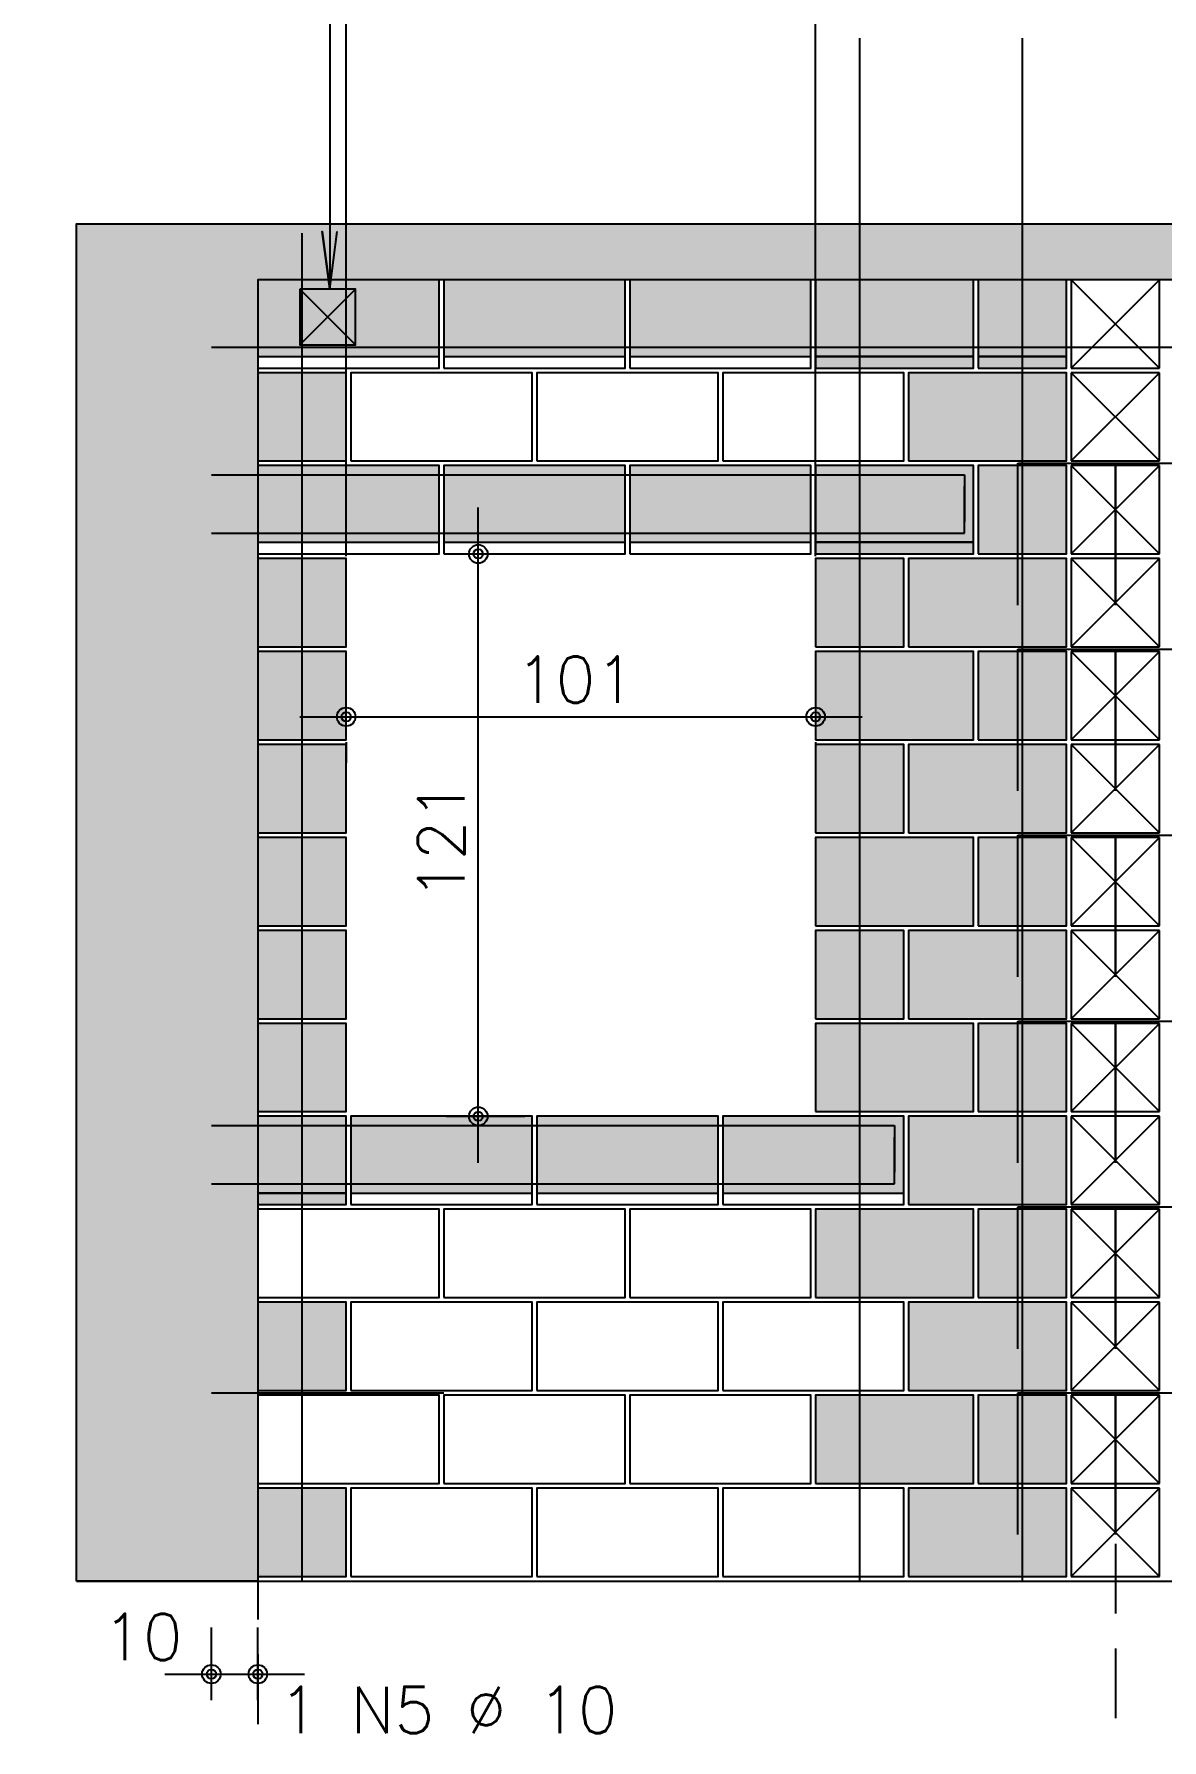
# Model space of a CAD drawing. Extents: x -1.9 to 86, y -1.6 to 60.9.
# Drawn here: x 6.39 to 11.24, y 46.95 to 54.29 of the extents above; entities that cross this region are included whole.
import ezdxf

# ---------------------------------------------------------------- set-up
doc = ezdxf.new("R2010")
doc.units = 0
doc.header["$MEASUREMENT"] = 0
doc.linetypes.add('ESTILO_TQS_0001', pattern=[0.45, 0.3, -0.15])
for name, color, linetype in [('PENA_01', 1, 'CONTINUOUS'), ('PENA_02', 2, 'CONTINUOUS'), ('PENA_03', 3, 'CONTINUOUS'), ('PENA_05', 5, 'CONTINUOUS'), ('PENA_09', 254, 'CONTINUOUS'), ('PENA_11', 252, 'CONTINUOUS'), ('PENA_21', 100, 'CONTINUOUS'), ('PENA_23', 50, 'CONTINUOUS')]:
    doc.layers.add(name, color=color, linetype=linetype)
doc.styles.get("Standard").update_dxf_attribs({"font": 'ROMANS.SHX'})

msp = doc.modelspace()

# ---------------------------------------------------------------- linework, layer by layer
at = {"layer": 'PENA_01', "linetype": 'Continuous'}
for p, q in [((7.73153, 52.047139), (7.73153, 55.520679)), ((9.75153, 52.047139), (9.75153, 55.520679)), ((7.531493, 53.197139), (7.771493, 52.957139)), ((7.771493, 53.197139), (7.531493, 52.957139)), ((7.35153, 52.907139), (8.13153, 52.907139)), ((8.15153, 52.907139), (8.93153, 52.907139)), ((8.95153, 52.907139), (9.73153, 52.907139)), ((9.75153, 52.907139), (10.43153, 52.907139)), ((10.45153, 52.907139), (10.83153, 52.907139)), ((8.299909, 49.437139), (8.299909, 52.257139)), ((7.35153, 52.107139), (8.13153, 52.107139)), ((8.15153, 52.107139), (8.93153, 52.107139)), ((8.33153, 52.057139), (8.499909, 52.057139)), ((8.95153, 52.107139), (9.73153, 52.107139)), ((9.75153, 52.107139), (10.43153, 52.107139)), ((7.53153, 51.356376), (9.95153, 51.356376)), ((7.73153, 51.247139), (7.73153, 51.156376)), ((9.75153, 51.247139), (9.75153, 51.156376)), ((8.162199, 49.637139), (8.499909, 49.637139)), ((7.35153, 49.307139), (7.73153, 49.307139)), ((7.75153, 49.307139), (8.53153, 49.307139)), ((8.55153, 49.307139), (9.33153, 49.307139)), ((9.35153, 49.307139), (10.13153, 49.307139)), ((7.15153, 47.125016), (7.15153, 47.436786)), ((7.35153, 47.125016), (7.35153, 47.436786)), ((6.95153, 47.236786), (7.55153, 47.236786))]:
    msp.add_line(p, q, dxfattribs=at)
at = {"layer": 'PENA_01', "linetype": 'ESTILO_TQS_0001'}
for p, q in [((7.35153, 52.272139), (7.35153, 42.261839)), ((11.04153, 48.247139), (11.04153, 38.118991))]:
    msp.add_line(p, q, dxfattribs=at)
at = {"layer": 'PENA_01', "linetype": 'Continuous'}
msp.add_lwpolyline([(7.531493, 53.197139), (7.531493, 52.957139), (7.771493, 52.957139), (7.771493, 53.197139), (7.531493, 53.197139)], dxfattribs=at)
at = {"layer": 'PENA_02', "linetype": 'Continuous'}
for p, q in [((11.23153, 53.237139), (10.85153, 53.237139)), ((10.85153, 53.237139), (10.85153, 52.857139)), ((11.23153, 52.857139), (11.23153, 53.237139)), ((10.85153, 52.857139), (11.23153, 52.857139)), ((11.23153, 52.837139), (10.85153, 52.837139)), ((10.85153, 52.837139), (10.85153, 52.457139)), ((11.23153, 52.457139), (11.23153, 52.837139)), ((10.85153, 52.457139), (11.23153, 52.457139)), ((11.23153, 52.437139), (10.85153, 52.437139)), ((10.85153, 52.437139), (10.85153, 52.057139)), ((11.23153, 52.057139), (11.23153, 52.437139)), ((10.85153, 52.057139), (11.23153, 52.057139)), ((11.23153, 52.037139), (10.85153, 52.037139)), ((10.85153, 52.037139), (10.85153, 51.657139)), ((11.23153, 51.657139), (11.23153, 52.037139)), ((10.85153, 51.657139), (11.23153, 51.657139)), ((11.23153, 51.637139), (10.85153, 51.637139)), ((10.85153, 51.637139), (10.85153, 51.257139)), ((11.23153, 51.257139), (11.23153, 51.637139)), ((10.85153, 51.257139), (11.23153, 51.257139)), ((11.23153, 51.237139), (10.85153, 51.237139)), ((10.85153, 51.237139), (10.85153, 50.857139)), ((11.23153, 50.857139), (11.23153, 51.237139)), ((10.85153, 50.857139), (11.23153, 50.857139)), ((11.23153, 50.837139), (10.85153, 50.837139)), ((10.85153, 50.837139), (10.85153, 50.457139)), ((11.23153, 50.457139), (11.23153, 50.837139)), ((10.85153, 50.457139), (11.23153, 50.457139)), ((11.23153, 50.437139), (10.85153, 50.437139)), ((10.85153, 50.437139), (10.85153, 50.057139)), ((11.23153, 50.057139), (11.23153, 50.437139)), ((10.85153, 50.057139), (11.23153, 50.057139)), ((11.23153, 50.037139), (10.85153, 50.037139)), ((10.85153, 50.037139), (10.85153, 49.657139)), ((11.23153, 49.657139), (11.23153, 50.037139)), ((10.85153, 49.657139), (11.23153, 49.657139)), ((11.23153, 49.637139), (10.85153, 49.637139)), ((10.85153, 49.637139), (10.85153, 49.257139)), ((11.23153, 49.257139), (11.23153, 49.637139)), ((10.85153, 49.257139), (11.23153, 49.257139)), ((11.23153, 49.237139), (10.85153, 49.237139)), ((10.85153, 49.237139), (10.85153, 48.857139)), ((11.23153, 48.857139), (11.23153, 49.237139)), ((10.85153, 48.857139), (11.23153, 48.857139)), ((11.23153, 48.837139), (10.85153, 48.837139)), ((10.85153, 48.837139), (10.85153, 48.457139)), ((11.23153, 48.457139), (11.23153, 48.837139)), ((10.85153, 48.457139), (11.23153, 48.457139)), ((11.23153, 48.437139), (10.85153, 48.437139)), ((10.85153, 48.437139), (10.85153, 48.057139)), ((11.23153, 48.057139), (11.23153, 48.437139)), ((10.85153, 48.057139), (11.23153, 48.057139)), ((11.23153, 48.037139), (10.85153, 48.037139)), ((10.85153, 48.037139), (10.85153, 47.657139)), ((11.23153, 47.657139), (11.23153, 48.037139)), ((10.85153, 47.657139), (11.23153, 47.657139)), ((6.57153, 47.637139), (21.93153, 47.637139))]:
    msp.add_line(p, q, dxfattribs=at)
for points in [[(6.57153, 47.637139), (6.57153, 53.477139), (21.93153, 53.477139), (21.93153, 53.237139), (7.35153, 53.237139), (7.35153, 47.637139), (6.57153, 47.637139)], [(7.35153, 52.857139), (8.13153, 52.857139), (8.13153, 53.237139), (7.35153, 53.237139), (7.35153, 52.857139)], [(8.15153, 52.857139), (8.93153, 52.857139), (8.93153, 53.237139), (8.15153, 53.237139), (8.15153, 52.857139)], [(8.95153, 52.857139), (9.73153, 52.857139), (9.73153, 53.237139), (8.95153, 53.237139), (8.95153, 52.857139)], [(9.75153, 52.857139), (10.43153, 52.857139), (10.43153, 53.237139), (9.75153, 53.237139), (9.75153, 52.857139)], [(10.45153, 52.857139), (10.83153, 52.857139), (10.83153, 53.237139), (10.45153, 53.237139), (10.45153, 52.857139)], [(7.35153, 52.457139), (7.73153, 52.457139), (7.73153, 52.837139), (7.35153, 52.837139), (7.35153, 52.457139)], [(7.75153, 52.457139), (8.53153, 52.457139), (8.53153, 52.837139), (7.75153, 52.837139), (7.75153, 52.457139)], [(8.55153, 52.457139), (9.33153, 52.457139), (9.33153, 52.837139), (8.55153, 52.837139), (8.55153, 52.457139)], [(9.35153, 52.457139), (10.13153, 52.457139), (10.13153, 52.837139), (9.35153, 52.837139), (9.35153, 52.457139)], [(10.15153, 52.457139), (10.83153, 52.457139), (10.83153, 52.837139), (10.15153, 52.837139), (10.15153, 52.457139)], [(7.35153, 52.057139), (8.13153, 52.057139), (8.13153, 52.437139), (7.35153, 52.437139), (7.35153, 52.057139)], [(8.15153, 52.057139), (8.93153, 52.057139), (8.93153, 52.437139), (8.15153, 52.437139), (8.15153, 52.057139)], [(8.95153, 52.057139), (9.73153, 52.057139), (9.73153, 52.437139), (8.95153, 52.437139), (8.95153, 52.057139)], [(9.75153, 52.057139), (10.43153, 52.057139), (10.43153, 52.437139), (9.75153, 52.437139), (9.75153, 52.057139)], [(10.45153, 52.057139), (10.83153, 52.057139), (10.83153, 52.437139), (10.45153, 52.437139), (10.45153, 52.057139)], [(7.35153, 51.657139), (7.73153, 51.657139), (7.73153, 52.037139), (7.35153, 52.037139), (7.35153, 51.657139)], [(9.75153, 51.657139), (10.13153, 51.657139), (10.13153, 52.037139), (9.75153, 52.037139), (9.75153, 51.657139)], [(10.15153, 51.657139), (10.83153, 51.657139), (10.83153, 52.037139), (10.15153, 52.037139), (10.15153, 51.657139)], [(7.35153, 51.257139), (7.73153, 51.257139), (7.73153, 51.637139), (7.35153, 51.637139), (7.35153, 51.257139)], [(9.75153, 51.257139), (10.43153, 51.257139), (10.43153, 51.637139), (9.75153, 51.637139), (9.75153, 51.257139)], [(10.45153, 51.257139), (10.83153, 51.257139), (10.83153, 51.637139), (10.45153, 51.637139), (10.45153, 51.257139)], [(7.35153, 50.857139), (7.73153, 50.857139), (7.73153, 51.237139), (7.35153, 51.237139), (7.35153, 50.857139)], [(9.75153, 50.857139), (10.13153, 50.857139), (10.13153, 51.237139), (9.75153, 51.237139), (9.75153, 50.857139)], [(10.15153, 50.857139), (10.83153, 50.857139), (10.83153, 51.237139), (10.15153, 51.237139), (10.15153, 50.857139)], [(7.35153, 50.457139), (7.73153, 50.457139), (7.73153, 50.837139), (7.35153, 50.837139), (7.35153, 50.457139)], [(9.75153, 50.457139), (10.43153, 50.457139), (10.43153, 50.837139), (9.75153, 50.837139), (9.75153, 50.457139)], [(10.45153, 50.457139), (10.83153, 50.457139), (10.83153, 50.837139), (10.45153, 50.837139), (10.45153, 50.457139)], [(7.35153, 50.057139), (7.73153, 50.057139), (7.73153, 50.437139), (7.35153, 50.437139), (7.35153, 50.057139)], [(9.75153, 50.057139), (10.13153, 50.057139), (10.13153, 50.437139), (9.75153, 50.437139), (9.75153, 50.057139)], [(10.15153, 50.057139), (10.83153, 50.057139), (10.83153, 50.437139), (10.15153, 50.437139), (10.15153, 50.057139)], [(7.35153, 49.657139), (7.73153, 49.657139), (7.73153, 50.037139), (7.35153, 50.037139), (7.35153, 49.657139)], [(9.75153, 49.657139), (10.43153, 49.657139), (10.43153, 50.037139), (9.75153, 50.037139), (9.75153, 49.657139)], [(10.45153, 49.657139), (10.83153, 49.657139), (10.83153, 50.037139), (10.45153, 50.037139), (10.45153, 49.657139)], [(7.35153, 49.257139), (7.73153, 49.257139), (7.73153, 49.637139), (7.35153, 49.637139), (7.35153, 49.257139)], [(7.75153, 49.257139), (8.53153, 49.257139), (8.53153, 49.637139), (7.75153, 49.637139), (7.75153, 49.257139)], [(8.55153, 49.257139), (9.33153, 49.257139), (9.33153, 49.637139), (8.55153, 49.637139), (8.55153, 49.257139)], [(9.35153, 49.257139), (10.13153, 49.257139), (10.13153, 49.637139), (9.35153, 49.637139), (9.35153, 49.257139)], [(10.15153, 49.257139), (10.83153, 49.257139), (10.83153, 49.637139), (10.15153, 49.637139), (10.15153, 49.257139)], [(7.35153, 48.857139), (8.13153, 48.857139), (8.13153, 49.237139), (7.35153, 49.237139), (7.35153, 48.857139)], [(8.15153, 48.857139), (8.93153, 48.857139), (8.93153, 49.237139), (8.15153, 49.237139), (8.15153, 48.857139)], [(8.95153, 48.857139), (9.73153, 48.857139), (9.73153, 49.237139), (8.95153, 49.237139), (8.95153, 48.857139)], [(9.75153, 48.857139), (10.43153, 48.857139), (10.43153, 49.237139), (9.75153, 49.237139), (9.75153, 48.857139)], [(10.45153, 48.857139), (10.83153, 48.857139), (10.83153, 49.237139), (10.45153, 49.237139), (10.45153, 48.857139)], [(7.35153, 48.457139), (7.73153, 48.457139), (7.73153, 48.837139), (7.35153, 48.837139), (7.35153, 48.457139)], [(7.75153, 48.457139), (8.53153, 48.457139), (8.53153, 48.837139), (7.75153, 48.837139), (7.75153, 48.457139)], [(8.55153, 48.457139), (9.33153, 48.457139), (9.33153, 48.837139), (8.55153, 48.837139), (8.55153, 48.457139)], [(9.35153, 48.457139), (10.13153, 48.457139), (10.13153, 48.837139), (9.35153, 48.837139), (9.35153, 48.457139)], [(10.15153, 48.457139), (10.83153, 48.457139), (10.83153, 48.837139), (10.15153, 48.837139), (10.15153, 48.457139)], [(7.35153, 48.057139), (8.13153, 48.057139), (8.13153, 48.437139), (7.35153, 48.437139), (7.35153, 48.057139)], [(8.15153, 48.057139), (8.93153, 48.057139), (8.93153, 48.437139), (8.15153, 48.437139), (8.15153, 48.057139)], [(8.95153, 48.057139), (9.73153, 48.057139), (9.73153, 48.437139), (8.95153, 48.437139), (8.95153, 48.057139)], [(9.75153, 48.057139), (10.43153, 48.057139), (10.43153, 48.437139), (9.75153, 48.437139), (9.75153, 48.057139)], [(10.45153, 48.057139), (10.83153, 48.057139), (10.83153, 48.437139), (10.45153, 48.437139), (10.45153, 48.057139)], [(7.35153, 47.657139), (7.73153, 47.657139), (7.73153, 48.037139), (7.35153, 48.037139), (7.35153, 47.657139)], [(7.75153, 47.657139), (8.53153, 47.657139), (8.53153, 48.037139), (7.75153, 48.037139), (7.75153, 47.657139)], [(8.55153, 47.657139), (9.33153, 47.657139), (9.33153, 48.037139), (8.55153, 48.037139), (8.55153, 47.657139)], [(9.35153, 47.657139), (10.13153, 47.657139), (10.13153, 48.037139), (9.35153, 48.037139), (9.35153, 47.657139)], [(10.15153, 47.657139), (10.83153, 47.657139), (10.83153, 48.037139), (10.15153, 48.037139), (10.15153, 47.657139)]]:
    msp.add_lwpolyline(points, dxfattribs=at)
for centre, radius in [((8.299909, 52.057139), 0.04), ((8.299909, 52.057139), 0.02), ((7.73153, 51.356376), 0.04), ((9.75153, 51.356376), 0.04), ((7.73153, 51.356376), 0.02), ((9.75153, 51.356376), 0.02), ((8.299909, 49.637139), 0.04), ((8.299909, 49.637139), 0.02), ((7.15153, 47.236786), 0.04), ((7.35153, 47.236786), 0.04), ((7.15153, 47.236786), 0.02), ((7.35153, 47.236786), 0.02)]:
    msp.add_circle(centre, radius, dxfattribs=at)
at = {"layer": 'PENA_03', "linetype": 'Continuous'}
for p, q in [((10.85153, 52.857139), (11.23153, 53.237139)), ((11.23153, 52.857139), (10.85153, 53.237139)), ((10.85153, 52.457139), (11.23153, 52.837139)), ((11.23153, 52.457139), (10.85153, 52.837139)), ((10.85153, 52.057139), (11.23153, 52.437139)), ((11.23153, 52.057139), (10.85153, 52.437139)), ((8.13153, 52.057139), (8.13153, 52.057139)), ((10.85153, 51.657139), (11.23153, 52.037139)), ((11.23153, 51.657139), (10.85153, 52.037139)), ((7.73153, 51.847139), (7.73153, 51.847139)), ((9.75153, 51.847139), (9.75153, 51.847139)), ((10.85153, 51.257139), (11.23153, 51.637139)), ((11.23153, 51.257139), (10.85153, 51.637139)), ((7.73153, 51.447139), (7.73153, 51.447139)), ((9.75153, 51.447139), (9.75153, 51.447139)), ((10.85153, 50.857139), (11.23153, 51.237139)), ((11.23153, 50.857139), (10.85153, 51.237139)), ((10.85153, 50.457139), (11.23153, 50.837139)), ((11.23153, 50.457139), (10.85153, 50.837139)), ((10.85153, 50.057139), (11.23153, 50.437139)), ((11.23153, 50.057139), (10.85153, 50.437139)), ((10.85153, 49.657139), (11.23153, 50.037139)), ((11.23153, 49.657139), (10.85153, 50.037139)), ((7.962199, 49.637139), (7.962199, 49.637139)), ((10.85153, 49.257139), (11.23153, 49.637139)), ((11.23153, 49.257139), (10.85153, 49.637139)), ((10.85153, 48.857139), (11.23153, 49.237139)), ((11.23153, 48.857139), (10.85153, 49.237139)), ((10.85153, 48.457139), (11.23153, 48.837139)), ((11.23153, 48.457139), (10.85153, 48.837139)), ((10.85153, 48.057139), (11.23153, 48.437139)), ((11.23153, 48.057139), (10.85153, 48.437139)), ((10.85153, 47.657139), (11.23153, 48.037139)), ((11.23153, 47.657139), (10.85153, 48.037139))]:
    msp.add_line(p, q, dxfattribs=at)
msp.add_lwpolyline([(5.639592, 54.653155), (7.660524, 54.653155), (7.660524, 53.19737), (7.627893, 53.445231), (7.660524, 53.19737), (7.693156, 53.445231)], dxfattribs=at)
at = {"layer": 'PENA_05', "linetype": 'Continuous'}
for p, q in [((9.94153, 47.637139), (9.94153, 54.277139)), ((10.641941, 47.637139), (10.641941, 54.277139)), ((7.54153, 47.637139), (7.54153, 53.437139)), ((7.15153, 52.947139), (21.83153, 52.947139)), ((10.62153, 51.837139), (10.62153, 52.447139)), ((10.62153, 52.447139), (11.04153, 52.447139)), ((11.04153, 52.447139), (11.04153, 51.837139)), ((11.04153, 51.837139), (11.04153, 52.447139)), ((11.04153, 52.447139), (11.46153, 52.447139)), ((7.15153, 52.397139), (10.39153, 52.397139)), ((10.39153, 52.397139), (10.39153, 52.197139)), ((10.39153, 52.147139), (10.39153, 52.347139)), ((7.15153, 52.147139), (10.39153, 52.147139)), ((10.62153, 51.037139), (10.62153, 51.647139)), ((10.62153, 51.647139), (11.04153, 51.647139)), ((11.04153, 51.647139), (11.04153, 51.037139)), ((11.04153, 51.037139), (11.04153, 51.647139)), ((11.04153, 51.647139), (11.46153, 51.647139)), ((10.62153, 50.237139), (10.62153, 50.847139)), ((10.62153, 50.847139), (11.04153, 50.847139)), ((11.04153, 50.847139), (11.04153, 50.237139)), ((11.04153, 50.237139), (11.04153, 50.847139)), ((11.04153, 50.847139), (11.46153, 50.847139)), ((10.62153, 49.437139), (10.62153, 50.047139)), ((10.62153, 50.047139), (11.04153, 50.047139)), ((11.04153, 50.047139), (11.04153, 49.437139)), ((11.04153, 49.437139), (11.04153, 50.047139)), ((11.04153, 50.047139), (11.46153, 50.047139)), ((7.15153, 49.597139), (10.09153, 49.597139)), ((10.09153, 49.597139), (10.09153, 49.397139)), ((10.09153, 49.347139), (10.09153, 49.547139)), ((7.15153, 49.347139), (10.09153, 49.347139)), ((10.62153, 48.637139), (10.62153, 49.247139)), ((10.62153, 49.247139), (11.04153, 49.247139)), ((11.04153, 49.247139), (11.04153, 48.637139)), ((11.04153, 48.637139), (11.04153, 49.247139)), ((11.04153, 49.247139), (11.46153, 49.247139)), ((7.15153, 48.447139), (8.15153, 48.447139)), ((10.62153, 47.837139), (10.62153, 48.447139)), ((10.62153, 48.447139), (11.04153, 48.447139)), ((11.04153, 48.447139), (11.04153, 47.837139)), ((11.04153, 47.837139), (11.04153, 48.447139)), ((11.04153, 48.447139), (11.46153, 48.447139))]:
    msp.add_line(p, q, dxfattribs=at)
at = {"layer": 'PENA_09', "linetype": 'Continuous'}
for points in [[(7.35153, 52.907139), (8.13153, 52.907139), (8.13153, 53.237139), (7.35153, 53.237139), (7.35153, 52.907139)], [(8.15153, 52.907139), (8.93153, 52.907139), (8.93153, 53.237139), (8.15153, 53.237139), (8.15153, 52.907139)], [(8.95153, 52.907139), (9.73153, 52.907139), (9.73153, 53.237139), (8.95153, 53.237139), (8.95153, 52.907139)], [(9.75153, 52.907139), (10.43153, 52.907139), (10.43153, 53.237139), (9.75153, 53.237139), (9.75153, 52.907139)], [(10.45153, 52.907139), (10.83153, 52.907139), (10.83153, 53.237139), (10.45153, 53.237139), (10.45153, 52.907139)], [(7.35153, 52.107139), (8.13153, 52.107139), (8.13153, 52.437139), (7.35153, 52.437139), (7.35153, 52.107139)], [(8.15153, 52.107139), (8.93153, 52.107139), (8.93153, 52.437139), (8.15153, 52.437139), (8.15153, 52.107139)], [(8.95153, 52.107139), (9.73153, 52.107139), (9.73153, 52.437139), (8.95153, 52.437139), (8.95153, 52.107139)], [(9.75153, 52.107139), (10.43153, 52.107139), (10.43153, 52.437139), (9.75153, 52.437139), (9.75153, 52.107139)], [(7.35153, 49.307139), (7.73153, 49.307139), (7.73153, 49.637139), (7.35153, 49.637139), (7.35153, 49.307139)], [(7.75153, 49.307139), (8.53153, 49.307139), (8.53153, 49.637139), (7.75153, 49.637139), (7.75153, 49.307139)], [(8.55153, 49.307139), (9.33153, 49.307139), (9.33153, 49.637139), (8.55153, 49.637139), (8.55153, 49.307139)], [(9.35153, 49.307139), (10.13153, 49.307139), (10.13153, 49.637139), (9.35153, 49.637139), (9.35153, 49.307139)]]:
    msp.add_lwpolyline(points, dxfattribs=at)
for points in [[(7.35153, 52.907139), (8.13153, 52.907139), (8.13153, 53.237139)], [(7.35153, 52.907139), (8.13153, 53.237139), (7.35153, 53.237139)], [(7.35153, 52.907139), (7.35153, 53.237139), (7.35153, 52.907139)], [(8.15153, 52.907139), (8.93153, 52.907139), (8.93153, 53.237139)], [(8.15153, 52.907139), (8.93153, 53.237139), (8.15153, 53.237139)], [(8.15153, 52.907139), (8.15153, 53.237139), (8.15153, 52.907139)], [(8.95153, 52.907139), (9.73153, 52.907139), (9.73153, 53.237139)], [(8.95153, 52.907139), (9.73153, 53.237139), (8.95153, 53.237139)], [(8.95153, 52.907139), (8.95153, 53.237139), (8.95153, 52.907139)], [(9.75153, 52.907139), (10.43153, 52.907139), (10.43153, 53.237139)], [(9.75153, 52.907139), (10.43153, 53.237139), (9.75153, 53.237139)], [(9.75153, 52.907139), (9.75153, 53.237139), (9.75153, 52.907139)], [(10.45153, 52.907139), (10.83153, 52.907139), (10.83153, 53.237139)], [(10.45153, 52.907139), (10.83153, 53.237139), (10.45153, 53.237139)], [(10.45153, 52.907139), (10.45153, 53.237139), (10.45153, 52.907139)], [(7.35153, 52.107139), (8.13153, 52.107139), (8.13153, 52.437139)], [(7.35153, 52.107139), (8.13153, 52.437139), (7.35153, 52.437139)], [(7.35153, 52.107139), (7.35153, 52.437139), (7.35153, 52.107139)], [(8.15153, 52.107139), (8.93153, 52.107139), (8.93153, 52.437139)], [(8.15153, 52.107139), (8.93153, 52.437139), (8.15153, 52.437139)], [(8.15153, 52.107139), (8.15153, 52.437139), (8.15153, 52.107139)], [(8.95153, 52.107139), (9.73153, 52.107139), (9.73153, 52.437139)], [(8.95153, 52.107139), (9.73153, 52.437139), (8.95153, 52.437139)], [(8.95153, 52.107139), (8.95153, 52.437139), (8.95153, 52.107139)], [(9.75153, 52.107139), (10.43153, 52.107139), (10.43153, 52.437139)], [(9.75153, 52.107139), (10.43153, 52.437139), (9.75153, 52.437139)], [(9.75153, 52.107139), (9.75153, 52.437139), (9.75153, 52.107139)], [(7.35153, 49.307139), (7.73153, 49.307139), (7.73153, 49.637139)], [(7.35153, 49.307139), (7.73153, 49.637139), (7.35153, 49.637139)], [(7.35153, 49.307139), (7.35153, 49.637139), (7.35153, 49.307139)], [(7.75153, 49.307139), (8.53153, 49.307139), (8.53153, 49.637139)], [(7.75153, 49.307139), (8.53153, 49.637139), (7.75153, 49.637139)], [(7.75153, 49.307139), (7.75153, 49.637139), (7.75153, 49.307139)], [(8.55153, 49.307139), (9.33153, 49.307139), (9.33153, 49.637139)], [(8.55153, 49.307139), (9.33153, 49.637139), (8.55153, 49.637139)], [(8.55153, 49.307139), (8.55153, 49.637139), (8.55153, 49.307139)], [(9.35153, 49.307139), (10.13153, 49.307139), (10.13153, 49.637139)], [(9.35153, 49.307139), (10.13153, 49.637139), (9.35153, 49.637139)], [(9.35153, 49.307139), (9.35153, 49.637139), (9.35153, 49.307139)]]:
    msp.add_solid(points, dxfattribs=at)
at = {"layer": 'PENA_11', "linetype": 'Continuous'}
for points in [[(7.35153, 53.237139), (6.57153, 47.637139), (6.57153, 53.477139)], [(7.35153, 53.237139), (6.57153, 53.477139), (21.93153, 53.477139)], [(7.35153, 53.237139), (21.93153, 53.477139), (21.93153, 53.237139)], [(7.35153, 53.237139), (7.35153, 47.637139), (6.57153, 47.637139)]]:
    msp.add_solid(points, dxfattribs=at)
at = {"layer": 'PENA_21', "linetype": 'Continuous'}
for points in [[(9.75153, 52.857139), (10.43153, 52.857139), (10.43153, 52.907139), (9.75153, 52.907139), (9.75153, 52.857139)], [(10.15153, 52.457139), (10.83153, 52.457139), (10.83153, 52.837139), (10.15153, 52.837139), (10.15153, 52.457139)], [(9.75153, 52.057139), (10.43153, 52.057139), (10.43153, 52.107139), (9.75153, 52.107139), (9.75153, 52.057139)], [(10.15153, 51.657139), (10.83153, 51.657139), (10.83153, 52.037139), (10.15153, 52.037139), (10.15153, 51.657139)], [(9.75153, 51.257139), (10.43153, 51.257139), (10.43153, 51.637139), (9.75153, 51.637139), (9.75153, 51.257139)], [(10.15153, 50.857139), (10.83153, 50.857139), (10.83153, 51.237139), (10.15153, 51.237139), (10.15153, 50.857139)], [(9.75153, 50.457139), (10.43153, 50.457139), (10.43153, 50.837139), (9.75153, 50.837139), (9.75153, 50.457139)], [(10.15153, 50.057139), (10.83153, 50.057139), (10.83153, 50.437139), (10.15153, 50.437139), (10.15153, 50.057139)], [(9.75153, 49.657139), (10.43153, 49.657139), (10.43153, 50.037139), (9.75153, 50.037139), (9.75153, 49.657139)], [(10.15153, 49.257139), (10.83153, 49.257139), (10.83153, 49.637139), (10.15153, 49.637139), (10.15153, 49.257139)], [(9.75153, 48.857139), (10.43153, 48.857139), (10.43153, 49.237139), (9.75153, 49.237139), (9.75153, 48.857139)], [(10.15153, 48.457139), (10.83153, 48.457139), (10.83153, 48.837139), (10.15153, 48.837139), (10.15153, 48.457139)], [(9.75153, 48.057139), (10.43153, 48.057139), (10.43153, 48.437139), (9.75153, 48.437139), (9.75153, 48.057139)], [(10.15153, 47.657139), (10.83153, 47.657139), (10.83153, 48.037139), (10.15153, 48.037139), (10.15153, 47.657139)]]:
    msp.add_lwpolyline(points, dxfattribs=at)
for points in [[(9.75153, 52.857139), (10.43153, 52.857139), (10.43153, 52.907139)], [(9.75153, 52.857139), (10.43153, 52.907139), (9.75153, 52.907139)], [(9.75153, 52.857139), (9.75153, 52.907139), (9.75153, 52.857139)], [(10.15153, 52.457139), (10.83153, 52.457139), (10.83153, 52.837139)], [(10.15153, 52.457139), (10.83153, 52.837139), (10.15153, 52.837139)], [(10.15153, 52.457139), (10.15153, 52.837139), (10.15153, 52.457139)], [(9.75153, 52.057139), (10.43153, 52.057139), (10.43153, 52.107139)], [(9.75153, 52.057139), (10.43153, 52.107139), (9.75153, 52.107139)], [(9.75153, 52.057139), (9.75153, 52.107139), (9.75153, 52.057139)], [(10.15153, 51.657139), (10.83153, 51.657139), (10.83153, 52.037139)], [(10.15153, 51.657139), (10.83153, 52.037139), (10.15153, 52.037139)], [(10.15153, 51.657139), (10.15153, 52.037139), (10.15153, 51.657139)], [(9.75153, 51.257139), (10.43153, 51.257139), (10.43153, 51.637139)], [(9.75153, 51.257139), (10.43153, 51.637139), (9.75153, 51.637139)], [(9.75153, 51.257139), (9.75153, 51.637139), (9.75153, 51.257139)], [(10.15153, 50.857139), (10.83153, 50.857139), (10.83153, 51.237139)], [(10.15153, 50.857139), (10.83153, 51.237139), (10.15153, 51.237139)], [(10.15153, 50.857139), (10.15153, 51.237139), (10.15153, 50.857139)], [(9.75153, 50.457139), (10.43153, 50.457139), (10.43153, 50.837139)], [(9.75153, 50.457139), (10.43153, 50.837139), (9.75153, 50.837139)], [(9.75153, 50.457139), (9.75153, 50.837139), (9.75153, 50.457139)], [(10.15153, 50.057139), (10.83153, 50.057139), (10.83153, 50.437139)], [(10.15153, 50.057139), (10.83153, 50.437139), (10.15153, 50.437139)], [(10.15153, 50.057139), (10.15153, 50.437139), (10.15153, 50.057139)], [(9.75153, 49.657139), (10.43153, 49.657139), (10.43153, 50.037139)], [(9.75153, 49.657139), (10.43153, 50.037139), (9.75153, 50.037139)], [(9.75153, 49.657139), (9.75153, 50.037139), (9.75153, 49.657139)], [(10.15153, 49.257139), (10.83153, 49.257139), (10.83153, 49.637139)], [(10.15153, 49.257139), (10.83153, 49.637139), (10.15153, 49.637139)], [(10.15153, 49.257139), (10.15153, 49.637139), (10.15153, 49.257139)], [(9.75153, 48.857139), (10.43153, 48.857139), (10.43153, 49.237139)], [(9.75153, 48.857139), (10.43153, 49.237139), (9.75153, 49.237139)], [(9.75153, 48.857139), (9.75153, 49.237139), (9.75153, 48.857139)], [(10.15153, 48.457139), (10.83153, 48.457139), (10.83153, 48.837139)], [(10.15153, 48.457139), (10.83153, 48.837139), (10.15153, 48.837139)], [(10.15153, 48.457139), (10.15153, 48.837139), (10.15153, 48.457139)], [(9.75153, 48.057139), (10.43153, 48.057139), (10.43153, 48.437139)], [(9.75153, 48.057139), (10.43153, 48.437139), (9.75153, 48.437139)], [(9.75153, 48.057139), (9.75153, 48.437139), (9.75153, 48.057139)], [(10.15153, 47.657139), (10.83153, 47.657139), (10.83153, 48.037139)], [(10.15153, 47.657139), (10.83153, 48.037139), (10.15153, 48.037139)], [(10.15153, 47.657139), (10.15153, 48.037139), (10.15153, 47.657139)]]:
    msp.add_solid(points, dxfattribs=at)
at = {"layer": 'PENA_23', "linetype": 'Continuous'}
for points in [[(10.45153, 52.857139), (10.83153, 52.857139), (10.83153, 52.907139), (10.45153, 52.907139), (10.45153, 52.857139)], [(7.35153, 52.457139), (7.73153, 52.457139), (7.73153, 52.837139), (7.35153, 52.837139), (7.35153, 52.457139)], [(10.45153, 52.057139), (10.83153, 52.057139), (10.83153, 52.437139), (10.45153, 52.437139), (10.45153, 52.057139)], [(7.35153, 51.657139), (7.73153, 51.657139), (7.73153, 52.037139), (7.35153, 52.037139), (7.35153, 51.657139)], [(9.75153, 51.657139), (10.13153, 51.657139), (10.13153, 52.037139), (9.75153, 52.037139), (9.75153, 51.657139)], [(7.35153, 51.257139), (7.73153, 51.257139), (7.73153, 51.637139), (7.35153, 51.637139), (7.35153, 51.257139)], [(10.45153, 51.257139), (10.83153, 51.257139), (10.83153, 51.637139), (10.45153, 51.637139), (10.45153, 51.257139)], [(7.35153, 50.857139), (7.73153, 50.857139), (7.73153, 51.237139), (7.35153, 51.237139), (7.35153, 50.857139)], [(9.75153, 50.857139), (10.13153, 50.857139), (10.13153, 51.237139), (9.75153, 51.237139), (9.75153, 50.857139)], [(7.35153, 50.457139), (7.73153, 50.457139), (7.73153, 50.837139), (7.35153, 50.837139), (7.35153, 50.457139)], [(10.45153, 50.457139), (10.83153, 50.457139), (10.83153, 50.837139), (10.45153, 50.837139), (10.45153, 50.457139)], [(7.35153, 50.057139), (7.73153, 50.057139), (7.73153, 50.437139), (7.35153, 50.437139), (7.35153, 50.057139)], [(9.75153, 50.057139), (10.13153, 50.057139), (10.13153, 50.437139), (9.75153, 50.437139), (9.75153, 50.057139)], [(7.35153, 49.657139), (7.73153, 49.657139), (7.73153, 50.037139), (7.35153, 50.037139), (7.35153, 49.657139)], [(10.45153, 49.657139), (10.83153, 49.657139), (10.83153, 50.037139), (10.45153, 50.037139), (10.45153, 49.657139)], [(7.35153, 49.257139), (7.73153, 49.257139), (7.73153, 49.307139), (7.35153, 49.307139), (7.35153, 49.257139)], [(10.45153, 48.857139), (10.83153, 48.857139), (10.83153, 49.237139), (10.45153, 49.237139), (10.45153, 48.857139)], [(7.35153, 48.457139), (7.73153, 48.457139), (7.73153, 48.837139), (7.35153, 48.837139), (7.35153, 48.457139)], [(10.45153, 48.057139), (10.83153, 48.057139), (10.83153, 48.437139), (10.45153, 48.437139), (10.45153, 48.057139)], [(7.35153, 47.657139), (7.73153, 47.657139), (7.73153, 48.037139), (7.35153, 48.037139), (7.35153, 47.657139)]]:
    msp.add_lwpolyline(points, dxfattribs=at)
for points in [[(10.45153, 52.857139), (10.83153, 52.857139), (10.83153, 52.907139)], [(10.45153, 52.857139), (10.83153, 52.907139), (10.45153, 52.907139)], [(10.45153, 52.857139), (10.45153, 52.907139), (10.45153, 52.857139)], [(7.35153, 52.457139), (7.73153, 52.457139), (7.73153, 52.837139)], [(7.35153, 52.457139), (7.73153, 52.837139), (7.35153, 52.837139)], [(7.35153, 52.457139), (7.35153, 52.837139), (7.35153, 52.457139)], [(10.45153, 52.057139), (10.83153, 52.057139), (10.83153, 52.437139)], [(10.45153, 52.057139), (10.83153, 52.437139), (10.45153, 52.437139)], [(10.45153, 52.057139), (10.45153, 52.437139), (10.45153, 52.057139)], [(7.35153, 51.657139), (7.73153, 51.657139), (7.73153, 52.037139)], [(7.35153, 51.657139), (7.73153, 52.037139), (7.35153, 52.037139)], [(7.35153, 51.657139), (7.35153, 52.037139), (7.35153, 51.657139)], [(9.75153, 51.657139), (10.13153, 51.657139), (10.13153, 52.037139)], [(9.75153, 51.657139), (10.13153, 52.037139), (9.75153, 52.037139)], [(9.75153, 51.657139), (9.75153, 52.037139), (9.75153, 51.657139)], [(7.35153, 51.257139), (7.73153, 51.257139), (7.73153, 51.637139)], [(7.35153, 51.257139), (7.73153, 51.637139), (7.35153, 51.637139)], [(7.35153, 51.257139), (7.35153, 51.637139), (7.35153, 51.257139)], [(10.45153, 51.257139), (10.83153, 51.257139), (10.83153, 51.637139)], [(10.45153, 51.257139), (10.83153, 51.637139), (10.45153, 51.637139)], [(10.45153, 51.257139), (10.45153, 51.637139), (10.45153, 51.257139)], [(7.35153, 50.857139), (7.73153, 50.857139), (7.73153, 51.237139)], [(7.35153, 50.857139), (7.73153, 51.237139), (7.35153, 51.237139)], [(7.35153, 50.857139), (7.35153, 51.237139), (7.35153, 50.857139)], [(9.75153, 50.857139), (10.13153, 50.857139), (10.13153, 51.237139)], [(9.75153, 50.857139), (10.13153, 51.237139), (9.75153, 51.237139)], [(9.75153, 50.857139), (9.75153, 51.237139), (9.75153, 50.857139)], [(7.35153, 50.457139), (7.73153, 50.457139), (7.73153, 50.837139)], [(7.35153, 50.457139), (7.73153, 50.837139), (7.35153, 50.837139)], [(7.35153, 50.457139), (7.35153, 50.837139), (7.35153, 50.457139)], [(10.45153, 50.457139), (10.83153, 50.457139), (10.83153, 50.837139)], [(10.45153, 50.457139), (10.83153, 50.837139), (10.45153, 50.837139)], [(10.45153, 50.457139), (10.45153, 50.837139), (10.45153, 50.457139)], [(7.35153, 50.057139), (7.73153, 50.057139), (7.73153, 50.437139)], [(7.35153, 50.057139), (7.73153, 50.437139), (7.35153, 50.437139)], [(7.35153, 50.057139), (7.35153, 50.437139), (7.35153, 50.057139)], [(9.75153, 50.057139), (10.13153, 50.057139), (10.13153, 50.437139)], [(9.75153, 50.057139), (10.13153, 50.437139), (9.75153, 50.437139)], [(9.75153, 50.057139), (9.75153, 50.437139), (9.75153, 50.057139)], [(7.35153, 49.657139), (7.73153, 49.657139), (7.73153, 50.037139)], [(7.35153, 49.657139), (7.73153, 50.037139), (7.35153, 50.037139)], [(7.35153, 49.657139), (7.35153, 50.037139), (7.35153, 49.657139)], [(10.45153, 49.657139), (10.83153, 49.657139), (10.83153, 50.037139)], [(10.45153, 49.657139), (10.83153, 50.037139), (10.45153, 50.037139)], [(10.45153, 49.657139), (10.45153, 50.037139), (10.45153, 49.657139)], [(7.35153, 49.257139), (7.73153, 49.257139), (7.73153, 49.307139)], [(7.35153, 49.257139), (7.73153, 49.307139), (7.35153, 49.307139)], [(7.35153, 49.257139), (7.35153, 49.307139), (7.35153, 49.257139)], [(10.45153, 48.857139), (10.83153, 48.857139), (10.83153, 49.237139)], [(10.45153, 48.857139), (10.83153, 49.237139), (10.45153, 49.237139)], [(10.45153, 48.857139), (10.45153, 49.237139), (10.45153, 48.857139)], [(7.35153, 48.457139), (7.73153, 48.457139), (7.73153, 48.837139)], [(7.35153, 48.457139), (7.73153, 48.837139), (7.35153, 48.837139)], [(7.35153, 48.457139), (7.35153, 48.837139), (7.35153, 48.457139)], [(10.45153, 48.057139), (10.83153, 48.057139), (10.83153, 48.437139)], [(10.45153, 48.057139), (10.83153, 48.437139), (10.45153, 48.437139)], [(10.45153, 48.057139), (10.45153, 48.437139), (10.45153, 48.057139)], [(7.35153, 47.657139), (7.73153, 47.657139), (7.73153, 48.037139)], [(7.35153, 47.657139), (7.73153, 48.037139), (7.35153, 48.037139)], [(7.35153, 47.657139), (7.35153, 48.037139), (7.35153, 47.657139)]]:
    msp.add_solid(points, dxfattribs=at)

# ---------------------------------------------------------------- texts
at = {"layer": 'PENA_03', "linetype": 'Continuous'}
for s, p in [('101', (8.46153, 51.416376)), ('10', (6.684864, 47.296786)), ('1 N5 %%c 10', (7.442327, 46.982615))]:
    msp.add_text(s, height=0.2, dxfattribs=at).set_placement(p)
msp.add_text('121', height=0.2, rotation=90, dxfattribs=at).set_placement((8.239909, 50.567139))

doc.saveas('drawing.dxf')
